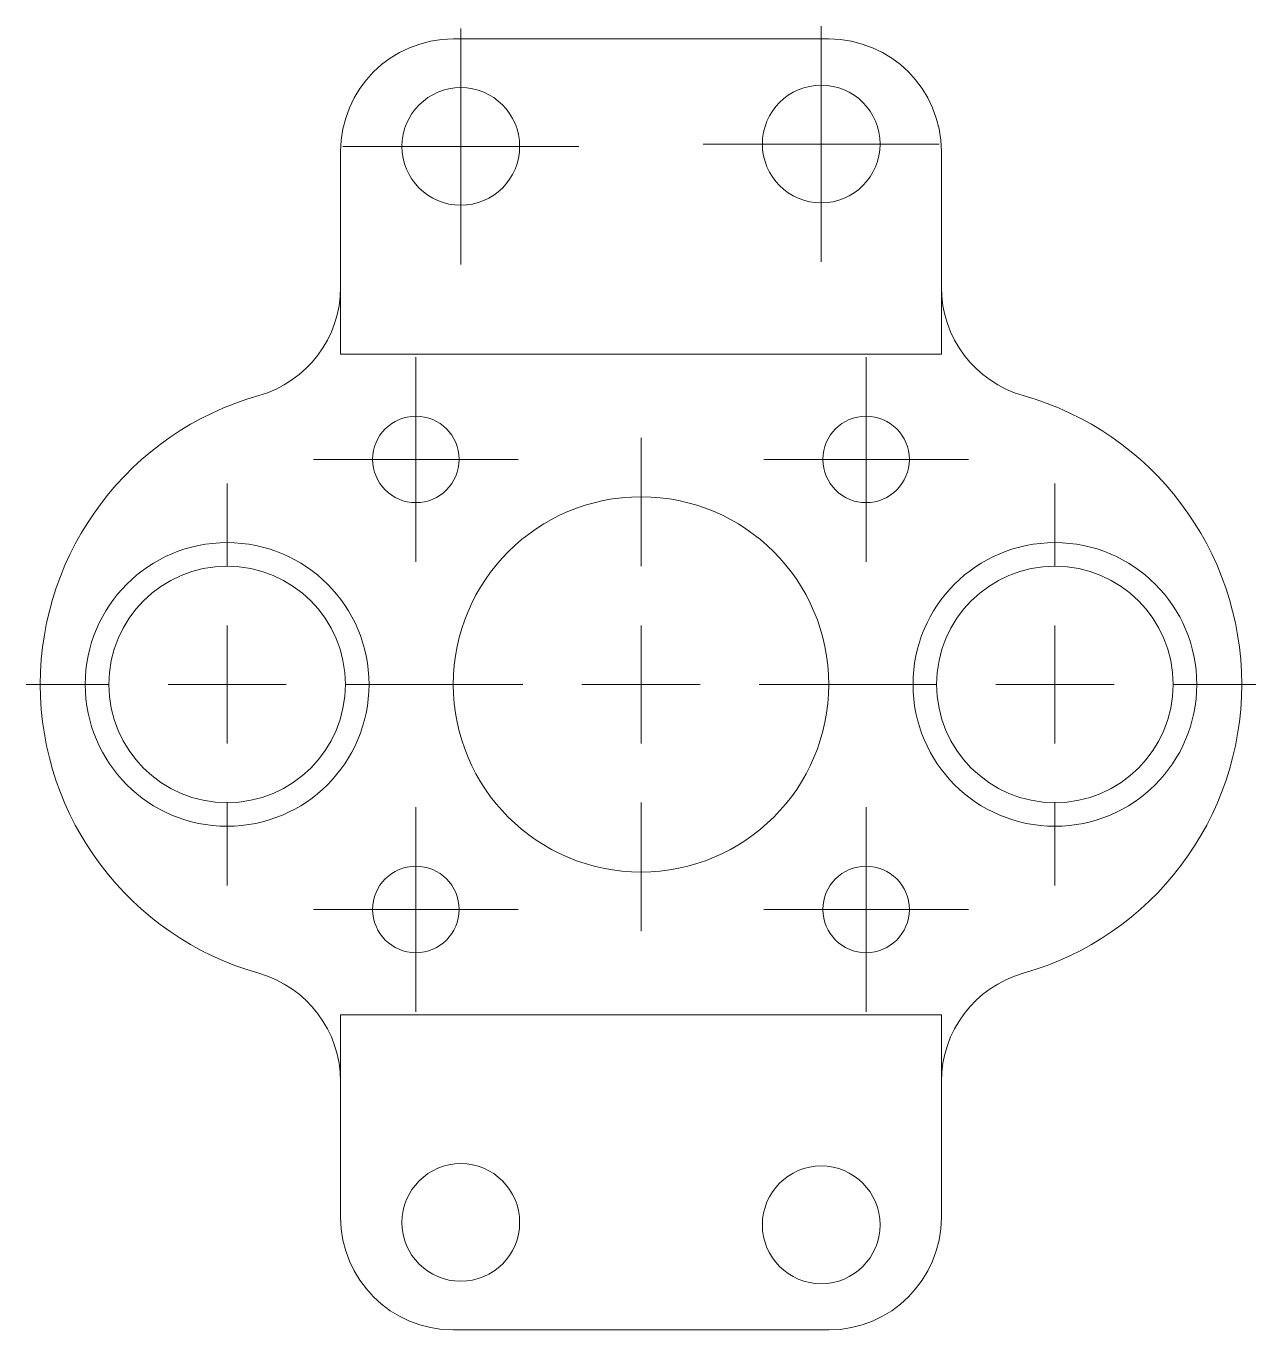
# Model space of a CAD drawing. Header units: inches. Extents: x 0.01 to 5.84, y 0 to 7.23.
# Drawn here: x 3.791 to 5.839, y 5.055 to 7.226 of the extents above; entities outside this region: 2.
import ezdxf

# ---------------------------------------------------------------- set-up
doc = ezdxf.new("R2010")
doc.units = ezdxf.units.IN
doc.header["$MEASUREMENT"] = 0
doc.styles.add('SLDTEXTSTYLE0', font='TXT', dxfattribs={"width": 0.7})

# ---------------------------------------------------------------- blocks, each defined once
blk = doc.blocks.new('SW_CENTERMARKSYMBOL_0')
at = {"color": 0, "linetype": 'Continuous', "lineweight": 0}
for p, q in [((0, 0.1969), (0, 0.3346)), ((0, 0), (0, 0.0984)), ((-0.1969, 0), (-0.3346, 0)), ((0, 0), (-0.0984, 0)), ((0, 0), (0, -0.0984)), ((0, 0), (0.0984, 0)), ((0.1969, 0), (0.3346, 0)), ((0, -0.1969), (0, -0.3346))]:
    blk.add_line(p, q, dxfattribs=at)
blk = doc.blocks.new('SW_CENTERMARKSYMBOL_1')
at = {"color": 0, "linetype": 'Continuous', "lineweight": 0}
for p, q in [((0, 0.1969), (0, 0.3346)), ((0, 0), (0, 0.0984)), ((-0.1969, 0), (-0.3346, 0)), ((0, 0), (-0.0984, 0)), ((0, 0), (0, -0.0984)), ((0, 0), (0.0984, 0)), ((0.1969, 0), (0.3346, 0)), ((0, -0.1969), (0, -0.3346))]:
    blk.add_line(p, q, dxfattribs=at)
blk = doc.blocks.new('SW_CENTERMARKSYMBOL_2')
at = {"color": 0, "linetype": 'Continuous', "lineweight": 0}
for p, q in [((0, 0.1969), (0, 0.4109)), ((0, 0), (0, 0.0984)), ((-0.1969, 0), (-0.4109, 0)), ((0, 0), (-0.0984, 0)), ((0, 0), (0, -0.0984)), ((0, 0), (0.0984, 0)), ((0.1969, 0), (0.4109, 0)), ((0, -0.1969), (0, -0.4109))]:
    blk.add_line(p, q, dxfattribs=at)
blk = doc.blocks.new('SW_CENTERMARKSYMBOL_3')
at = {"color": 0, "linetype": 'Continuous', "lineweight": 0}
for p, q in [((0, 0.0984), (0, 0.1964)), ((0, 0), (0, 0.0984)), ((-0.0984, 0), (-0.1964, 0)), ((0, 0), (-0.0984, 0)), ((0, 0), (0, -0.0984)), ((0, 0), (0.0984, 0)), ((0.0984, 0), (0.1964, 0)), ((0, -0.0984), (0, -0.1964))]:
    blk.add_line(p, q, dxfattribs=at)
blk = doc.blocks.new('SW_CENTERMARKSYMBOL_4')
at = {"color": 0, "linetype": 'Continuous', "lineweight": 0}
for p, q in [((0, 0.0984), (0, 0.1964)), ((0, 0), (0, 0.0984)), ((-0.0984, 0), (-0.1964, 0)), ((0, 0), (-0.0984, 0)), ((0, 0), (0, -0.0984)), ((0, 0), (0.0984, 0)), ((0.0984, 0), (0.1964, 0)), ((0, -0.0984), (0, -0.1964))]:
    blk.add_line(p, q, dxfattribs=at)
blk = doc.blocks.new('SW_CENTERMARKSYMBOL_5')
at = {"color": 0, "linetype": 'Continuous', "lineweight": 0}
for p, q in [((0, 0.0984), (0, 0.1704)), ((0, 0), (0, 0.0984)), ((-0.0984, 0), (-0.1704, 0)), ((0, 0), (-0.0984, 0)), ((0, 0), (0, -0.0984)), ((0, 0), (0.0984, 0)), ((0.0984, 0), (0.1704, 0)), ((0, -0.0984), (0, -0.1704))]:
    blk.add_line(p, q, dxfattribs=at)
blk = doc.blocks.new('SW_CENTERMARKSYMBOL_6')
at = {"color": 0, "linetype": 'Continuous', "lineweight": 0}
for p, q in [((0, 0.0984), (0, 0.1704)), ((0, 0), (0, 0.0984)), ((-0.0984, 0), (-0.1704, 0)), ((0, 0), (-0.0984, 0)), ((0, 0), (0, -0.0984)), ((0, 0), (0.0984, 0)), ((0.0984, 0), (0.1704, 0)), ((0, -0.0984), (0, -0.1704))]:
    blk.add_line(p, q, dxfattribs=at)
blk = doc.blocks.new('SW_CENTERMARKSYMBOL_7')
at = {"color": 0, "linetype": 'Continuous', "lineweight": 0}
for p, q in [((0, 0.0984), (0, 0.1704)), ((0, 0), (0, 0.0984)), ((-0.0984, 0), (-0.1704, 0)), ((0, 0), (-0.0984, 0)), ((0, 0), (0, -0.0984)), ((0, 0), (0.0984, 0)), ((0.0984, 0), (0.1704, 0)), ((0, -0.0984), (0, -0.1704))]:
    blk.add_line(p, q, dxfattribs=at)
blk = doc.blocks.new('SW_CENTERMARKSYMBOL_8')
at = {"color": 0, "linetype": 'Continuous', "lineweight": 0}
for p, q in [((0, 0.0984), (0, 0.1704)), ((0, 0), (0, 0.0984)), ((-0.0984, 0), (-0.1704, 0)), ((0, 0), (-0.0984, 0)), ((0, 0), (0, -0.0984)), ((0, 0), (0.0984, 0)), ((0.0984, 0), (0.1704, 0)), ((0, -0.0984), (0, -0.1704))]:
    blk.add_line(p, q, dxfattribs=at)

msp = doc.modelspace()

# ---------------------------------------------------------------- linework, layer by layer
at = {"color": 7, "linetype": 'Continuous', "lineweight": 15}
for p, q in [((5.1274, 7.205), (4.5024, 7.205)), ((4.3149, 6.68), (4.3149, 7.0175)), ((5.3149, 7.0175), (5.3149, 6.68)), ((4.3149, 6.68), (5.3149, 6.68)), ((4.3149, 5.58), (4.3149, 5.2425)), ((4.3149, 5.58), (5.3149, 5.58)), ((5.3149, 5.2425), (5.3149, 5.58)), ((5.1274, 5.055), (4.5024, 5.055))]:
    msp.add_line(p, q, dxfattribs=at)
for centre, radius in [((4.5149, 7.026), 0.098), ((5.1149, 7.03), 0.098), ((4.4401, 6.5048), 0.072), ((5.1896, 6.5048), 0.072), ((4.8149, 6.13), 0.3125), ((4.1259, 6.13), 0.2362), ((5.5039, 6.13), 0.2362), ((4.1259, 6.13), 0.1969), ((5.5039, 6.13), 0.1969), ((4.4401, 5.7552), 0.072), ((5.1896, 5.7552), 0.072), ((4.5149, 5.234), 0.098), ((5.1149, 5.23), 0.098)]:
    msp.add_circle(centre, radius, dxfattribs=at)
for centre, radius, start, end in [((4.5024, 7.0175), 0.1875, 90, 180), ((5.1274, 7.0175), 0.1875, 0, 90), ((4.1274, 6.7914), 0.1875, 285.8266, 0), ((5.5024, 6.7914), 0.1875, 180, 254.1734), ((4.3149, 6.13), 0.5, 105.8266, 180), ((5.3149, 6.13), 0.5, 0, 74.1734), ((4.3149, 6.13), 0.5, 180, 254.1734), ((5.3149, 6.13), 0.5, 285.8266, 0), ((4.1274, 5.4686), 0.1875, 0, 74.1734), ((5.5024, 5.4686), 0.1875, 105.8266, 180), ((4.5024, 5.2425), 0.1875, 180, 270), ((5.1274, 5.2425), 0.1875, 270, 0)]:
    msp.add_arc(centre, radius, start, end, dxfattribs=at)

# ---------------------------------------------------------------- block references
at = {"color": 7, "linetype": 'Continuous', "lineweight": 0}
for name, p in [('SW_CENTERMARKSYMBOL_3', (4.5149, 7.026)), ('SW_CENTERMARKSYMBOL_4', (5.1149, 7.03)), ('SW_CENTERMARKSYMBOL_7', (4.4401, 6.5048)), ('SW_CENTERMARKSYMBOL_6', (5.1896, 6.5048)), ('SW_CENTERMARKSYMBOL_2', (4.8149, 6.13)), ('SW_CENTERMARKSYMBOL_1', (4.1259, 6.13)), ('SW_CENTERMARKSYMBOL_0', (5.5039, 6.13)), ('SW_CENTERMARKSYMBOL_8', (4.4401, 5.7552)), ('SW_CENTERMARKSYMBOL_5', (5.1896, 5.7552))]:
    msp.add_blockref(name, p, dxfattribs=at)

# ---------------------------------------------------------------- texts
at = {"color": 7, "linetype": 'Continuous', "char_height": 0.14705, "attachment_point": 1, "style": 'SLDTEXTSTYLE0'}
for s, insert in [('SolidWorks Educational Edition.', (0, 0.4101)), ('For Instructional Use Only.', (0, 0.1896))]:
    msp.add_mtext(s, dxfattribs=dict(at, insert=insert))

doc.saveas('drawing.dxf')
